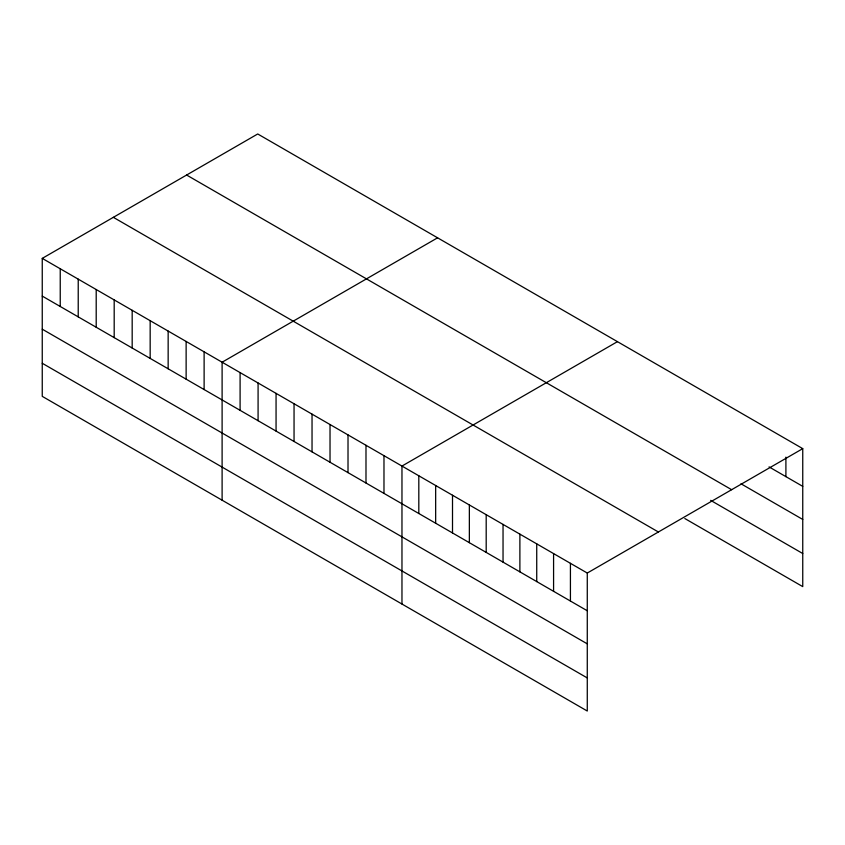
<?xml version="1.0" encoding="UTF-8"?>
<svg xmlns="http://www.w3.org/2000/svg" width="845" height="845" viewBox="0 0 845 845"><rect width="100%" height="100%" fill="white"/><g stroke="black" fill="none" stroke-linecap="round" stroke-linejoin="round"><path stroke-width="1.27" d="M42.25 258.38L587.275 573.047L587.275 711.025L42.25 396.358L42.25 258.38L257.725 133.975L802.75 448.642L802.75 586.62L684.83 518.534M437.583 237.815L222.108 362.22L222.108 500.198M617.441 341.655L401.966 466.06L401.966 604.038M587.275 573.047L802.75 448.642M769.056 466.905L802.75 486.361M740.98 483.784L802.75 519.443M186.618 175.031L731.643 489.699M710.656 500.367L802.75 553.528M113.357 217.334L658.382 531.991M42.25 296.099L587.275 610.766M42.25 329.18L587.275 643.848M42.25 363.265L587.275 677.933M785.903 457.124L785.903 476.633M570.428 563.319L570.428 601.038M553.581 553.602L553.581 591.31M536.733 543.874L536.733 581.582M519.886 534.146L519.886 571.864M503.039 524.418L503.039 562.136M486.192 514.689L486.192 552.408M469.355 504.972L469.355 542.68M452.508 495.244L452.508 532.952M435.661 485.516L435.661 523.224M418.814 475.788L418.814 513.506M383.979 455.677L383.979 493.395M365.991 445.294L365.991 483.013M348.013 434.911L348.013 472.63M330.025 424.528L330.025 462.236M312.037 414.145L312.037 451.853M294.049 403.762L294.049 441.47M276.061 393.379L276.061 431.087M258.084 382.986L258.084 420.704M240.096 372.603L240.096 410.321M204.12 351.837L204.12 389.556M186.132 341.454L186.132 379.173M168.155 331.071L168.155 368.79M150.167 320.688L150.167 358.396M132.179 310.305L132.179 348.013M114.191 299.922L114.191 337.63M96.203 289.539L96.203 327.247M78.226 279.146L78.226 316.864M60.238 268.763L60.238 306.481"/></g></svg>
